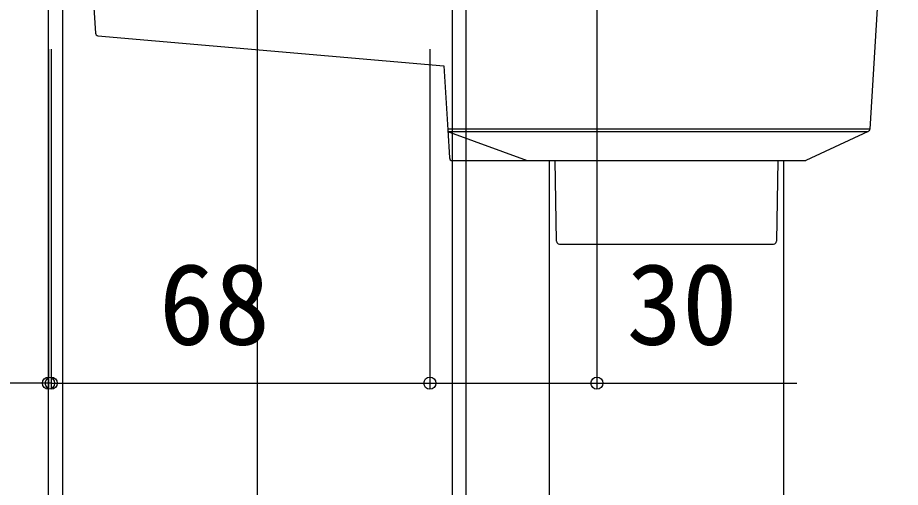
# Model space of a CAD drawing. Units: millimetres, scale not verified. Extents: x -875 to 875, y -1304 to 1296.
# Drawn here: x -506.6 to -348.1, y 294.9 to 379.3 of the extents above; entities that cross this region are included whole.
import ezdxf
from ezdxf.enums import TextEntityAlignment as Align

# ---------------------------------------------------------------- set-up
doc = ezdxf.new("R2010")
doc.units = ezdxf.units.MM
doc.header["$LTSCALE"] = 8
for name, color, linetype in [('0-4_YKK_12', 2, 'Continuous'), ('0-5_YKK_13', 4, 'Continuous'), ('0-6_YKK_D', 6, 'Continuous')]:
    doc.layers.add(name, color=color, linetype=linetype)
doc.styles.add('ＭＳ ゴシック', font='')
doc.styles.get('ＭＳ ゴシック').set_extended_font_data('MS Gothic')

msp = doc.modelspace()

# ---------------------------------------------------------------- linework, layer by layer
at = {"layer": '0-4_YKK_12'}
for p, q in [((-463.57, 915.58), (-463.57, 151.08)), ((-428.57, 391.78), (-428.57, 151.08)), ((-498.57, 388.503), (-498.57, 151.08))]:
    msp.add_line(p, q, dxfattribs=at)
for points in [[(-501.07, 151.08), (-501.07, 896.58), (-501.07, 898.58), (-426.07, 898.58)], [(-426.07, 151.08), (-426.07, 353.58), (-426.07, 410.58)]]:
    msp.add_lwpolyline(points, dxfattribs=at)
at = {"layer": '0-5_YKK_13'}
for p, q in [((-348.07, 448.58), (-353.534, 359.247)), ((-493.07, 383.58), (-492.636, 376.481)), ((-492.181, 376.014), (-430.07, 370.58)), ((-430.07, 370.58), (-429.368, 359.104)), ((-353.534, 359.247), (-429.377, 359.247)), ((-429.368, 359.104), (-429.059, 354.049)), ((-429.262, 358.825), (-429.275, 358.841)), ((-429.262, 358.825), (-378.07, 358.825)), ((-378.07, 358.825), (-353.822, 358.825)), ((-353.822, 358.825), (-365.07, 353.58)), ((-428.56, 353.58), (-415.07, 353.58)), ((-411.07, 212.138), (-411.07, 353.58)), ((-409.817, 339.071), (-410.07, 353.58)), ((-378.07, 353.58), (-365.07, 353.58)), ((-370.07, 353.58), (-370.324, 339.071)), ((-369.07, 353.58), (-369.07, 209.58)), ((-409.317, 338.58), (-370.824, 338.58))]:
    msp.add_line(p, q, dxfattribs=at)
msp.add_lwpolyline([(-429.04, 358.664), (-415.07, 353.58), (-378.07, 353.58)], dxfattribs=at)
for centre, start, end in [((-492.137, 376.512), 183.5, 265), ((-428.869, 359.134), 183.5, 215.87996), ((-428.869, 359.134), 218.21174, 250), ((-354.033, 359.278), 295, 356.5), ((-428.56, 354.08), 183.5, 270), ((-409.317, 339.08), 181, 270), ((-370.824, 339.08), 270, 359)]:
    msp.add_arc(centre, 0.5, start, end, dxfattribs=at)
at = {"layer": '0-6_YKK_D'}
for p, q in [((-402.57, 400.58), (-402.57, 312.58)), ((-501.07, 373.58), (-501.07, 312.58)), ((-500.57, 373.58), (-500.57, 312.58)), ((-500.57, 373.58), (-500.57, 312.58)), ((-432.57, 373.58), (-432.57, 312.58)), ((-501.07, 313.58), (-547.17, 313.58)), ((-500.57, 313.58), (-501.07, 313.58)), ((-500.57, 313.58), (-496.27, 313.58)), ((-500.57, 313.58), (-432.57, 313.58))]:
    msp.add_line(p, q, dxfattribs=at)
msp.add_lwpolyline([(-432.57, 313.58), (-402.57, 313.58), (-366.679, 313.58)], dxfattribs=at)
for centre in [(-501.07, 313.58), (-500.57, 313.58), (-500.57, 313.58), (-432.57, 313.58), (-432.57, 313.58), (-402.57, 313.58)]:
    msp.add_circle(centre, 1.075, dxfattribs=at)

# ---------------------------------------------------------------- texts
at = {"layer": '0-6_YKK_D', "style": 'ＭＳ ゴシック'}
for s, p in [('68', (-481.229, 316.08)), ('30', (-397.248, 316.08))]:
    msp.add_text(s, height=14.66, dxfattribs=at).set_placement(p, align=Align.BOTTOM_LEFT)

doc.saveas('drawing.dxf')
